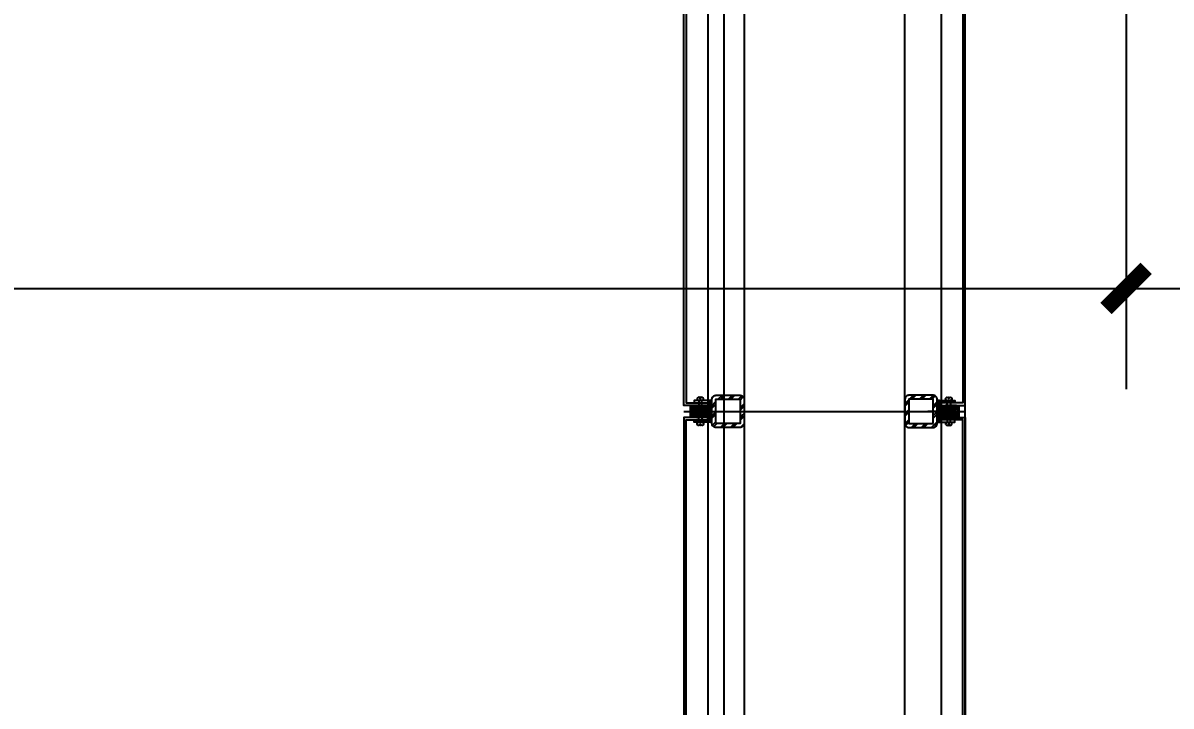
# Model space of a CAD drawing. Header units: millimetres. Extents: x 434053 to 1059003, y -2417481 to 936527.
# Drawn here: x 537435 to 538863, y -2236902 to -2236053 of the extents above; entities that cross this region are included whole.
import ezdxf

# ---------------------------------------------------------------- set-up
doc = ezdxf.new("R2010")
doc.units = ezdxf.units.MM
doc.header["$LTSCALE"] = 1000
doc.header["$MEASUREMENT"] = 0
for name, pattern in [('CENTER', [2, 1.25, -0.25, 0.25, -0.25]), ('HIDDEN', [9.525, 6.35, -3.175]), ('HIDDEN2', [4.7625, 3.175, -1.5875])]:
    doc.linetypes.add(name, pattern=pattern)
doc.layers.get('Defpoints').update_dxf_attribs({"color": 6})
doc.layers.add('A-DETL-0001', color=4, linetype='Continuous', lineweight=15)
for name, color, linetype in [('ALUM', 1, 'Continuous'), ('ALUM-V', 11, 'Continuous'), ('ELASTOMER', 6, 'Continuous'), ('ELASTOMER-V', 241, 'Continuous'), ('ELASTROMER-V', 241, 'Continuous'), ('EXTRUSION', 4, 'Continuous'), ('EXTRUSION-V', 141, 'Continuous'), ('EXTRUSION2', 133, 'Continuous'), ('FASTENER', 191, 'Continuous'), ('GRID', 8, 'CENTER'), ('PUB_DIM', 83, 'Continuous'), ('SILICONE', 8, 'Continuous'), ('STEEL', 3, 'Continuous'), ('STEEL-V', 71, 'Continuous')]:
    doc.layers.add(name, color=color, linetype=linetype)
doc.styles.add('_TCH_DIM_T3', font='SIMPLEX', dxfattribs={"width": 0.705882, "bigfont": 'GBCBIG'})
doc.dimstyles.new('_TCH_ARCH&&50', dxfattribs={"dimtxt": 127.5, "dimasz": 50, "dimexe": 125, "dimexo": 150, "dimgap": 61.25, "dimtad": 1, "dimdec": 0, "dimzin": 0, "dimdsep": 46, "dimtxsty": '_TCH_DIM_T3', "dimblk": 'ARCHTICK', "dimcen": 0.09, "dimclrt": 7, "dimazin": 2, "dimtfac": 1, "dimtdec": 0, "dimtix": 1, "dimtmove": 2, "dimatfit": 3, "dimfxl": 1, "dimtolj": 1, "dimtzin": 0, "dimarcsym": 0})
pattern_1 = [(135, (60039.668, -70549.0545), (-12.5016479, 4e-15), [25]), (135, (60042.793, -70549.0545), (-12.5016479, 4e-15), [25])]
pattern_2 = [(234.683306, (3906.1027, 14200.2527), (0.6294226, -1.8222089), [0, -1.52, 0, -1.7, 0, -1.625]), (204.683306, (3906.1027, 14200.2527), (-0.857036, -3.2190227), [0, -0.82, 0, -1.37, 0, -0.525]), (164.683306, (3907.2778, 14200.6161), (-2.97346867, -0.92541646), [0, -0.5, 0, -1.8, 0, -2.35]), (154.683306, (3907.2778, 14200.616), (-2.6126552, -1.7265991), [0, -0.25, 0, -1.18, 0, -1.35])]
pattern_3 = [(287.183306, (3904.1027, 14200.2527), (1.58814308, -1.47149637), [1.25, -2.5]), (47.183306, (3904.1027, 14200.2527), (0.4802817, 2.11112044), [1.25, -2.5]), (347.183306, (3904.1027, 14200.2527), (2.06842478, 0.63962407), [-2.5, 1.25])]

# ---------------------------------------------------------------- blocks, each defined once
blk = doc.blocks.new('*U525')
at = {"color": 0, "linetype": 'ByBlock'}
blk.add_lwpolyline([(-1.8, 1.3), (-3.2, 2.7, -0.198912), (-3.5, 3.4), (-3.5, 5.2, -0.198912), (-2.9, 6.6), (-2.1, 7.4, 0.198912), (-1.5, 8.8), (-1.5, 24), (-13.5, 24), (-13.5, 26), (13.5, 26), (13.5, 24), (1.5, 24), (1.5, 8.8, 0.198912), (2.1, 7.4), (2.9, 6.6, -0.198912), (3.5, 5.2), (3.5, 3.4, -0.198912), (3.2, 2.7), (1.8, 1.3, -0.198912), (1.1, 1), (-1.1, 1, -0.198912)], format="xyb", close=True, dxfattribs=at)
at = {"layer": 'ELASTROMER-V', "linetype": 'HIDDEN'}
blk.add_lwpolyline([(-13.5, 26), (13.5, 26), (13.5, 27), (-13.5, 27)], close=True, dxfattribs=at)
at = {"layer": 'EXTRUSION', "linetype": 'ByBlock'}
blk.add_lwpolyline([(-7, 0), (7, 0), (7, 1), (5, 1, -0.414214), (4.5, 1.5), (4.5, 5.2, 0.198912), (3.6, 7.5, -0.668179), (4.1, 8.7, 1), (4.1, 9.5, 0.668179), (3, 6.9, -0.198912), (3.7, 5.2), (3.7, 1.5, -0.414214), (3.2, 1), (-3.2, 1, -0.414214), (-3.8, 1.5), (-3.8, 5.2, -0.198912), (-3, 6.9, 0.668179), (-4.1, 9.5, 1), (-4.1, 8.7, -0.668179), (-3.6, 7.5, 0.198912), (-4.5, 5.2), (-4.5, 1.5, -0.414214), (-5, 1), (-7, 1)], format="xyb", close=True, dxfattribs=at)
at = {"layer": 'EXTRUSION-V', "linetype": 'HIDDEN2'}
blk.add_line((-1.5, 24), (1.5, 24), dxfattribs=at)
blk = doc.blocks.new('rivet6')
at = {"color": 0, "linetype": 'ByBlock'}
blk.add_line((0, 4), (0, -4), dxfattribs=at)
blk.add_lwpolyline([(-6, 2, 2.414214), (-8, 0, 2.414214), (-6, -2)], format="xyb", dxfattribs=at)
at = {"color": 0, "linetype": 'HIDDEN2'}
blk.add_lwpolyline([(0, 2), (-6, 2), (-6, -2), (0, -2)], dxfattribs=at)
at = {"color": 0, "linetype": 'ByBlock'}
for centre, radius, start, end in [((-8, 0), 2, 150, 210), ((-3, 0), 5, 306.8699, 53.1301)]:
    blk.add_arc(centre, radius, start, end, dxfattribs=at)
blk = doc.blocks.new('*U521')
at = {"linetype": 'ByBlock', "lineweight": -2}
for p, q in [((-5, 0.5), (-5, 0)), ((5, 0), (-5, 0)), ((-4.7, 0.9), (-3.5, 1.1)), ((4.7, 0.9), (-4.7, 0.9)), ((-3.5, 4.4), (-3.5, 1.1)), ((3.5, 1.1), (-3.5, 1.1)), ((2.7, 4.9), (-2.7, 4.9)), ((-2.3, 0.9), (-1.8, 1.1)), ((-1.8, 4.4), (-1.8, 1.1)), ((1.8, 4.4), (1.8, 1.1)), ((2.5, 0.9), (1.8, 1.1)), ((3.5, 4.4), (3.5, 1.1)), ((4.7, 0.9), (3.5, 1.1)), ((5, 0.5), (5, 0))]:
    blk.add_line(p, q, dxfattribs=at)
for centre, radius, start, end in [((-4.7, 0.5), 0.343, 90, 180), ((-2.7, 3.8), 1.09, 35.4009, 144.5991), ((0, 1.2), 3.66, 61.0594, 118.9406), ((2.7, 3.8), 1.09, 35.4009, 144.5991), ((4.7, 0.5), 0.343, 0, 90)]:
    blk.add_arc(centre, radius, start, end, dxfattribs=at)
at = {"layer": 'GRID', "ltscale": 0.5}
blk.add_line((0, 4.9), (0, -15.6), dxfattribs=at)
blk = doc.blocks.new('A$C56EA6F4E')
at = {"layer": 'ELASTOMER-V'}
h = blk.add_hatch(dxfattribs=at)
h.set_pattern_fill('HONEY', color=256, scale=10, angle=-72.8167, style=0)
h.set_pattern_definition(pattern_3)
edge = h.paths.add_edge_path()
edge.add_ellipse((7693.3, 17199.3), major_axis=(5.3, -5.3), ratio=1, start_angle=0, end_angle=360)
h = blk.add_hatch(dxfattribs=at)
h.set_pattern_fill('HONEY', color=256, scale=10, angle=-72.8167, style=0)
h.set_pattern_definition(pattern_3)
edge = h.paths.add_edge_path()
edge.add_ellipse((7993.7, 17199.3), major_axis=(-5.3, -5.3), ratio=1, start_angle=0, end_angle=360, ccw=False)
at = {"layer": 'SILICONE'}
h = blk.add_hatch(dxfattribs=at)
h.set_pattern_fill('AR-SAND', color=256, angle=-162.8167, style=0)
h.set_pattern_definition(pattern_2)
edge = h.paths.add_edge_path()
edge.add_line((7693.3, 17191.8), (7679.3, 17191.8))
edge.add_arc((7644.3, 17199.3), 35.8, 347.9147, 372.0853)
edge.add_line((7679.3, 17206.8), (7679.8, 17206.8))
edge.add_line((7679.8, 17206.8), (7693.1, 17206.8))
edge.add_arc((7693.3, 17199.3), 7.5, 91.0837, 269.9808)
h = blk.add_hatch(dxfattribs=at)
h.set_pattern_fill('AR-SAND', color=256, angle=-162.8167, style=0)
h.set_pattern_definition(pattern_2)
edge = h.paths.add_edge_path()
edge.add_line((7993.7, 17191.8), (8007.6, 17191.8))
edge.add_arc((8042.7, 17199.3), 35.8, 167.9147, 192.0853, ccw=False)
edge.add_line((8007.6, 17206.8), (8007.1, 17206.8))
edge.add_line((8007.1, 17206.8), (7993.8, 17206.8))
edge.add_arc((7993.7, 17199.3), 7.5, -89.9808, 88.9163, ccw=False)
at = {"layer": 'STEEL-V', "linetype": 'ByBlock'}
h = blk.add_hatch(dxfattribs=at)
h.set_pattern_fill('GEOL7', color=256, scale=25, style=0, pattern_type=2)
h.set_pattern_definition(pattern_1)
edge = h.paths.add_edge_path()
edge.add_line((7703.5, 17184.3), (7703.5, 17214.3))
edge.add_arc((7708.5, 17214.3), 5, 450, 540, ccw=False)
edge.add_line((7708.5, 17219.3), (7738.5, 17219.3))
edge.add_arc((7738.5, 17214.3), 5, 360, 450, ccw=False)
edge.add_line((7743.5, 17214.3), (7743.5, 17184.3))
edge.add_arc((7738.5, 17184.3), 5, 270, 360, ccw=False)
edge.add_line((7738.5, 17179.3), (7708.5, 17179.3))
edge.add_arc((7708.5, 17184.3), 5, 540, 630, ccw=False)
h.paths.add_polyline_path([(7708.5, 17184.3), (7708.5, 17214.3), (7738.5, 17214.3), (7738.5, 17184.3)], flags=16)
h = blk.add_hatch(dxfattribs=at)
h.set_pattern_fill('GEOL7', color=256, scale=25, style=0, pattern_type=2)
h.set_pattern_definition(pattern_1)
edge = h.paths.add_edge_path()
edge.add_line((7983.5, 17184.3), (7983.5, 17214.3))
edge.add_arc((7978.5, 17214.3), 5, 0, 90)
edge.add_line((7978.5, 17219.3), (7948.5, 17219.3))
edge.add_arc((7948.5, 17214.3), 5, 90, 180)
edge.add_line((7943.5, 17214.3), (7943.5, 17184.3))
edge.add_arc((7948.5, 17184.3), 5, 180, 270)
edge.add_line((7948.5, 17179.3), (7978.5, 17179.3))
edge.add_arc((7978.5, 17184.3), 5, -90, 0)
h.paths.add_polyline_path([(7978.5, 17184.3), (7978.5, 17214.3), (7948.5, 17214.3), (7948.5, 17184.3)], flags=16)
for p, q in [((7668.5, 9209.3), (7668.5, 18199.3)), ((7968.5, 9209.3), (7968.5, 18199.3))]:
    blk.add_line(p, q)
at = {"layer": 'A-DETL-0001'}
for p, q in [((7743.5, 17199.3), (7668.5, 17199.3)), ((7968.5, 17199.3), (7893.5, 17199.3))]:
    blk.add_line(p, q, dxfattribs=at)
at = {"layer": 'ALUM', "linetype": 'ByBlock'}
for points in [[(7671.5, 17699.3), (7671.5, 17209.8), (7698.5, 17209.8), (7698.5, 17206.8), (7668.5, 17206.8), (7668.5, 17699.3)], [(8015.5, 17699.3), (8015.5, 17209.8), (7988.5, 17209.8), (7988.5, 17206.8), (8018.5, 17206.8), (8018.5, 17699.3)], [(7671.5, 16699.3), (7671.5, 17188.8), (7698.5, 17188.8), (7698.5, 17191.8), (7668.5, 17191.8), (7668.5, 16699.3)], [(8015.5, 16699.3), (8015.5, 17188.8), (7988.5, 17188.8), (7988.5, 17191.8), (8018.5, 17191.8), (8018.5, 16699.3)]]:
    blk.add_lwpolyline(points, dxfattribs=at)
at = {"layer": 'ALUM-V'}
for p, q in [((7698.5, 17188.8), (7698.5, 16699.3)), ((7988.5, 17188.8), (7988.5, 16699.3))]:
    blk.add_line(p, q, dxfattribs=at)
for points in [[(7698.5, 17699.3), (7698.5, 17209.8)], [(7988.5, 17699.3), (7988.5, 17209.8)]]:
    blk.add_lwpolyline(points, dxfattribs=at)
at = {"layer": 'ELASTOMER'}
blk.add_ellipse((7693.3, 17199.3), major_axis=(-5.3, 5.3), ratio=1, start_param=-1.570796, end_param=4.712389, dxfattribs=at)
at = {"layer": 'ELASTOMER', "extrusion": (0, 0, -1)}
blk.add_ellipse((7993.7, 17199.3), major_axis=(5.3, 5.3), ratio=1, start_param=-1.570796, end_param=4.712389, dxfattribs=at)
at = {"layer": 'EXTRUSION2'}
for points in [[(7699.5, 17209.8), (7699.5, 17190.8), (7702.5, 17190.8), (7702.5, 17212.8), (7681.5, 17212.8), (7681.5, 17209.8)], [(7699.5, 17188.8), (7699.5, 17207.8), (7702.5, 17207.8), (7702.5, 17185.8), (7681.5, 17185.8), (7681.5, 17188.8)], [(7987.5, 17209.8), (7987.5, 17190.8), (7984.5, 17190.8), (7984.5, 17212.8), (8005.5, 17212.8), (8005.5, 17209.8)], [(7987.5, 17188.8), (7987.5, 17207.8), (7984.5, 17207.8), (7984.5, 17185.8), (8005.5, 17185.8), (8005.5, 17188.8)]]:
    blk.add_lwpolyline(points, close=True, dxfattribs=at)
at = {"layer": 'GRID'}
blk.add_line((8018.5, 17199.3), (7668.5, 17199.3), dxfattribs=at)
at = {"layer": 'SILICONE'}
for points in [[(7693.3, 17191.8), (7679.3, 17191.8, 0.105857), (7679.3, 17206.8), (7679.8, 17206.8), (7693.1, 17206.8, 0.990421), (7693.3, 17191.8)], [(7993.7, 17191.8), (8007.6, 17191.8, -0.105857), (8007.6, 17206.8), (8007.1, 17206.8), (7993.8, 17206.8, -0.990421), (7993.7, 17191.8)]]:
    blk.add_lwpolyline(points, format="xyb", dxfattribs=at)
at = {"layer": 'STEEL'}
for points in [[(7703.5, 17184.3), (7703.5, 17214.3, -0.414214), (7708.5, 17219.3), (7738.5, 17219.3, -0.414214), (7743.5, 17214.3), (7743.5, 17184.3, -0.414214), (7738.5, 17179.3), (7708.5, 17179.3, -0.414214)], [(7983.5, 17184.3), (7983.5, 17214.3, 0.414214), (7978.5, 17219.3), (7948.5, 17219.3, 0.414214), (7943.5, 17214.3), (7943.5, 17184.3, 0.414214), (7948.5, 17179.3), (7978.5, 17179.3, 0.414214)]]:
    blk.add_lwpolyline(points, format="xyb", close=True, dxfattribs=at)
for points in [[(7708.5, 17184.3), (7708.5, 17214.3), (7738.5, 17214.3), (7738.5, 17184.3)], [(7978.5, 17184.3), (7978.5, 17214.3), (7948.5, 17214.3), (7948.5, 17184.3)]]:
    blk.add_lwpolyline(points, close=True, dxfattribs=at)
at = {"layer": 'STEEL-V'}
blk.add_lwpolyline([(7743.5, 20699.3), (7943.5, 20699.3), (7943.5, 9199.3), (7743.5, 9199.3)], close=True, dxfattribs=at)
at = {"layer": 'EXTRUSION2', "extrusion": (0, 0, -1), "xscale": -1, "zscale": -1, "rotation": 90}
blk.add_blockref('*U525', (-7676.5, 17199.3), dxfattribs=at)
at = {"layer": 'EXTRUSION2', "xscale": -1.000000000000001, "rotation": 90}
blk.add_blockref('*U525', (8010.5, 17199.3), dxfattribs=at)
at = {"layer": 'FASTENER', "extrusion": (0, 0, -1)}
for name, p, xscale, zscale, rotation in [('rivet6', (-7689, 17206.8), -1, -1, 89.999009052085), ('*U521', (-7699.5, 17199.3), -1, -1, 270), ('rivet6', (-7998, 17191.8), -0.9999999999999987, -0.9999999999999987, 270.000990947829)]:
    blk.add_blockref(name, p, dxfattribs=dict(at, xscale=xscale, zscale=zscale, rotation=rotation))
at = {"layer": 'FASTENER'}
for name, p, xscale, rotation in [('*U521', (7987.5, 17199.3), -1, 270), ('rivet6', (7998, 17206.8), -0.9999999999999997, 89.999009052085), ('rivet6', (7689, 17191.8), -0.9999999999999983, 270.000990947829)]:
    blk.add_blockref(name, p, dxfattribs=dict(at, xscale=xscale, rotation=rotation))
blk = doc.blocks.new('_ArchTick')
at = {"color": 0, "linetype": 'ByBlock', "const_width": 0.4}
blk.add_lwpolyline([(-0.5, -0.5), (0.5, 0.5)], dxfattribs=at)
blk = doc.blocks.new('*D2281')
at = {"layer": 'Defpoints', "color": 0, "transparency": 16777216}
for p in [(535707.1, -2233474.4), (538807.1, -2233474.4), (538807.1, -2236382.9)]:
    blk.add_point(p, dxfattribs=at)
at = {"layer": 'PUB_DIM', "color": 0, "lineweight": -2, "transparency": 16777216}
for p, q in [((535707.1, -2233624.4), (535707.1, -2236507.9)), ((538807.1, -2233624.4), (538807.1, -2236507.9)), ((535707.1, -2236382.9), (538807.1, -2236382.9))]:
    blk.add_line(p, q, dxfattribs=at)
at = {"layer": 'PUB_DIM', "color": 0, "lineweight": -2, "transparency": 16777216, "xscale": 50, "yscale": 50, "zscale": 50, "rotation": 180}
blk.add_blockref('_ArchTick', (535707.1, -2236382.9), dxfattribs=at)
at = {"layer": 'PUB_DIM', "color": 0, "lineweight": -2, "transparency": 16777216, "xscale": 50, "yscale": 50, "zscale": 50}
blk.add_blockref('_ArchTick', (538807.1, -2236382.9), dxfattribs=at)
at = {"layer": 'PUB_DIM', "color": 7, "transparency": 16777216, "insert": (537257.1, -2236257.9), "char_height": 127.5, "attachment_point": 5, "style": '_TCH_DIM_T3'}
blk.add_mtext('\\A1;3100', dxfattribs=at)
blk = doc.blocks.new('*D2282')
at = {"layer": 'Defpoints', "color": 0, "transparency": 16777216}
for p in [(538807.1, -2233474.4), (539307.1, -2233474.4), (539307.1, -2236382.9)]:
    blk.add_point(p, dxfattribs=at)
at = {"layer": 'PUB_DIM', "color": 0, "lineweight": -2, "transparency": 16777216}
for p, q in [((538807.1, -2233624.4), (538807.1, -2236507.9)), ((539307.1, -2233624.4), (539307.1, -2236507.9)), ((538807.1, -2236382.9), (539307.1, -2236382.9))]:
    blk.add_line(p, q, dxfattribs=at)
at = {"layer": 'PUB_DIM', "color": 0, "lineweight": -2, "transparency": 16777216, "xscale": 50, "yscale": 50, "zscale": 50, "rotation": 180}
blk.add_blockref('_ArchTick', (538807.1, -2236382.9), dxfattribs=at)
at = {"layer": 'PUB_DIM', "color": 0, "lineweight": -2, "transparency": 16777216, "xscale": 50, "yscale": 50, "zscale": 50}
blk.add_blockref('_ArchTick', (539307.1, -2236382.9), dxfattribs=at)
at = {"layer": 'PUB_DIM', "color": 7, "transparency": 16777216, "insert": (539057.1, -2236257.9), "char_height": 127.5, "attachment_point": 5, "style": '_TCH_DIM_T3'}
blk.add_mtext('\\A1;500', dxfattribs=at)

msp = doc.modelspace()

# ---------------------------------------------------------------- block references
at = {"xscale": -1}
msp.add_blockref('A$C56EA6F4E', (546275.6, -2253734.9), dxfattribs=at)

# ---------------------------------------------------------------- dimensions: what is measured, and where the dimension line sits
at = {"layer": 'PUB_DIM'}
for p1, p2, picture, middle in [((535707.1, -2233474.4), (538807.1, -2233474.4), '*D2281', (537257.1, -2236257.9)), ((538807.1, -2233474.4), (539307.1, -2233474.4), '*D2282', (539057.1, -2236257.9))]:
    dim = msp.add_aligned_dim(p1=p1, p2=p2, distance=-2908.5, dimstyle='_TCH_ARCH&&50', dxfattribs=at)
    dim.commit()
    dim.dimension.update_dxf_attribs({"geometry": picture, "text_midpoint": middle})

doc.saveas('drawing.dxf')
